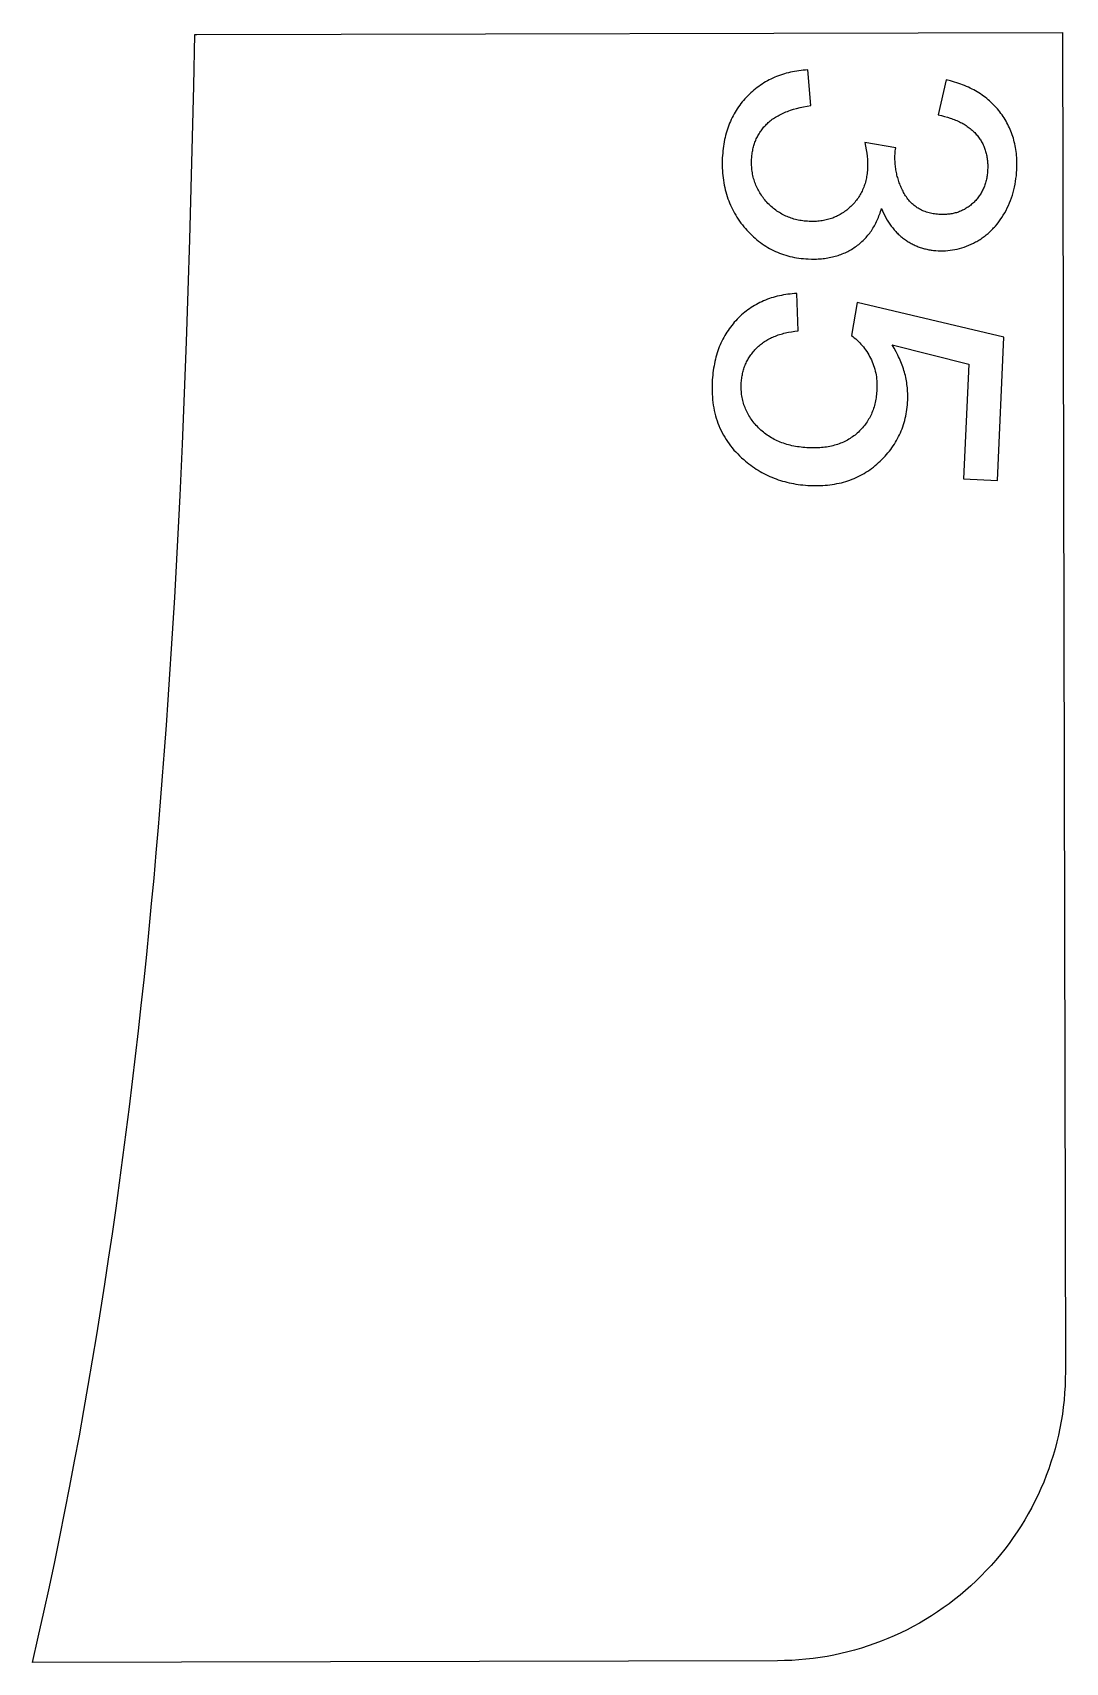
# Model space of a CAD drawing. Extents: x -8894 to -3022, y 6798 to 8329.
# Drawn here: x -3751.7 to -3572.8, y 7342.8 to 7625.2 of the extents above; entities that cross this region are included whole.
import ezdxf

# ---------------------------------------------------------------- set-up
doc = ezdxf.new("R2010")
doc.units = 0
doc.layers.add('LAYER_03', color=7, linetype='CONTINUOUS')
doc.layers.add('STEVILKE', color=7, linetype='CONTINUOUS')

msp = doc.modelspace()

# ---------------------------------------------------------------- linework, layer by layer
at = {"layer": 'LAYER_03'}
msp.add_lwpolyline([(-3622.66, 7343.07), (-3751.71, 7342.78), (-3750.72, 7347.14), (-3749.75, 7351.49), (-3748.8, 7355.85), (-3747.88, 7360.21), (-3746.99, 7364.57), (-3746.11, 7368.93), (-3745.26, 7373.3), (-3744.42, 7377.67), (-3743.61, 7382.04), (-3742.83, 7386.41), (-3742.06, 7390.78), (-3741.31, 7395.16), (-3740.58, 7399.54), (-3739.88, 7403.92), (-3739.19, 7408.3), (-3738.53, 7412.68), (-3737.88, 7417.07), (-3737.25, 7421.46), (-3736.64, 7425.85), (-3736.05, 7430.24), (-3735.47, 7434.64), (-3734.92, 7439.03), (-3734.38, 7443.43), (-3733.86, 7447.83), (-3733.36, 7452.23), (-3732.87, 7456.63), (-3732.4, 7461.03), (-3731.94, 7465.44), (-3731.5, 7469.85), (-3731.08, 7474.26), (-3730.67, 7478.67), (-3730.28, 7483.08), (-3729.9, 7487.49), (-3729.54, 7491.91), (-3729.18, 7496.32), (-3728.85, 7500.74), (-3728.52, 7505.16), (-3728.21, 7509.58), (-3727.91, 7514), (-3727.63, 7518.42), (-3727.35, 7522.85), (-3727.09, 7527.27), (-3726.84, 7531.7), (-3726.6, 7536.12), (-3726.37, 7540.55), (-3726.15, 7544.98), (-3725.74, 7553.84), (-3725.37, 7562.71), (-3725.04, 7571.58), (-3724.74, 7580.45), (-3724.46, 7589.32), (-3724.22, 7598.2), (-3724, 7607.08), (-3723.8, 7615.96), (-3723.62, 7624.85), (-3723.28, 7624.85), (-3573.28, 7625.17), (-3572.77, 7393.18, -0.414214)], format="xyb", close=True, dxfattribs=at)
at = {"layer": 'STEVILKE'}
for points in [[(-3617.41, 7618.71), (-3617.8, 7618.69), (-3618.19, 7618.65), (-3618.57, 7618.62), (-3618.94, 7618.57), (-3619.32, 7618.51), (-3619.69, 7618.45), (-3620.05, 7618.38), (-3620.41, 7618.31), (-3620.76, 7618.22), (-3621.12, 7618.13), (-3621.46, 7618.03), (-3621.81, 7617.93), (-3622.15, 7617.81), (-3622.48, 7617.69), (-3622.81, 7617.56), (-3623.14, 7617.43), (-3623.46, 7617.28), (-3623.78, 7617.13), (-3624.09, 7616.97), (-3624.4, 7616.81), (-3624.71, 7616.63), (-3625.01, 7616.45), (-3625.3, 7616.26), (-3625.6, 7616.07), (-3625.89, 7615.86), (-3626.17, 7615.65), (-3626.45, 7615.43), (-3626.73, 7615.2), (-3627, 7614.97), (-3627.27, 7614.73), (-3627.53, 7614.48), (-3627.79, 7614.22), (-3628.04, 7613.96), (-3628.29, 7613.7), (-3628.53, 7613.42), (-3628.76, 7613.15), (-3628.98, 7612.87), (-3629.2, 7612.58), (-3629.41, 7612.29), (-3629.61, 7611.99), (-3629.8, 7611.69), (-3629.99, 7611.39), (-3630.17, 7611.08), (-3630.34, 7610.77), (-3630.5, 7610.45), (-3630.66, 7610.12), (-3630.81, 7609.79), (-3630.95, 7609.46), (-3631.09, 7609.12), (-3631.21, 7608.78), (-3631.33, 7608.43), (-3631.44, 7608.08), (-3631.55, 7607.73), (-3631.65, 7607.36), (-3631.73, 7607), (-3631.82, 7606.63), (-3631.89, 7606.25), (-3631.96, 7605.87), (-3632.02, 7605.49), (-3632.07, 7605.1), (-3632.12, 7604.7), (-3632.15, 7604.31), (-3632.18, 7603.9), (-3632.21, 7603.49), (-3632.22, 7603.04), (-3632.23, 7602.59), (-3632.23, 7602.15), (-3632.22, 7601.71), (-3632.2, 7601.27), (-3632.17, 7600.84), (-3632.13, 7600.42), (-3632.08, 7599.99), (-3632.03, 7599.58), (-3631.96, 7599.16), (-3631.89, 7598.76), (-3631.8, 7598.35), (-3631.71, 7597.95), (-3631.61, 7597.56), (-3631.5, 7597.17), (-3631.38, 7596.78), (-3631.25, 7596.4), (-3631.11, 7596.03), (-3630.96, 7595.66), (-3630.81, 7595.29), (-3630.64, 7594.92), (-3630.47, 7594.57), (-3630.28, 7594.21), (-3630.09, 7593.86), (-3629.89, 7593.52), (-3629.68, 7593.18), (-3629.46, 7592.84), (-3629.23, 7592.51), (-3628.99, 7592.18), (-3628.74, 7591.86), (-3628.48, 7591.54), (-3628.22, 7591.23), (-3627.95, 7590.92), (-3627.67, 7590.63), (-3627.39, 7590.34), (-3627.1, 7590.06), (-3626.81, 7589.79), (-3626.52, 7589.53), (-3626.22, 7589.28), (-3625.92, 7589.03), (-3625.61, 7588.8), (-3625.3, 7588.58), (-3624.98, 7588.36), (-3624.66, 7588.16), (-3624.34, 7587.96), (-3624.01, 7587.77), (-3623.68, 7587.59), (-3623.34, 7587.42), (-3623, 7587.26), (-3622.65, 7587.11), (-3622.3, 7586.97), (-3621.95, 7586.84), (-3621.59, 7586.71), (-3621.23, 7586.6), (-3620.86, 7586.49), (-3620.49, 7586.4), (-3620.11, 7586.31), (-3619.73, 7586.23), (-3619.34, 7586.16), (-3618.96, 7586.1), (-3618.56, 7586.05), (-3618.16, 7586.01), (-3617.76, 7585.98), (-3617.36, 7585.95), (-3616.76, 7585.93), (-3616.17, 7585.94), (-3615.88, 7585.94), (-3615.6, 7585.96), (-3615.31, 7585.98), (-3615.03, 7586), (-3614.75, 7586.03), (-3614.48, 7586.06), (-3614.21, 7586.1), (-3613.94, 7586.14), (-3613.68, 7586.19), (-3613.41, 7586.24), (-3613.15, 7586.3), (-3612.9, 7586.36), (-3612.64, 7586.43), (-3612.39, 7586.5), (-3612.14, 7586.58), (-3611.9, 7586.66), (-3611.66, 7586.75), (-3611.42, 7586.84), (-3611.18, 7586.94), (-3610.95, 7587.04), (-3610.72, 7587.15), (-3610.49, 7587.26), (-3610.27, 7587.37), (-3610.05, 7587.5), (-3609.83, 7587.62), (-3609.61, 7587.75), (-3609.4, 7587.89), (-3609.19, 7588.03), (-3608.98, 7588.18), (-3608.78, 7588.33), (-3608.58, 7588.48), (-3608.39, 7588.64), (-3608.2, 7588.8), (-3608.02, 7588.97), (-3607.83, 7589.14), (-3607.66, 7589.31), (-3607.48, 7589.49), (-3607.31, 7589.67), (-3607.15, 7589.86), (-3606.99, 7590.05), (-3606.83, 7590.25), (-3606.68, 7590.45), (-3606.53, 7590.65), (-3606.39, 7590.85), (-3606.25, 7591.07), (-3606.11, 7591.28), (-3605.98, 7591.5), (-3605.85, 7591.72), (-3605.73, 7591.95), (-3605.61, 7592.18), (-3605.49, 7592.42), (-3605.38, 7592.66), (-3605.27, 7592.9), (-3605.17, 7593.15), (-3605.07, 7593.4), (-3604.97, 7593.65), (-3604.88, 7593.91), (-3604.8, 7594.18), (-3604.71, 7594.44), (-3604.63, 7594.71), (-3604.45, 7594.29), (-3604.26, 7593.87), (-3604.06, 7593.47), (-3603.86, 7593.08), (-3603.64, 7592.7), (-3603.41, 7592.33), (-3603.18, 7591.98), (-3603.06, 7591.81), (-3602.93, 7591.64), (-3602.81, 7591.48), (-3602.68, 7591.32), (-3602.55, 7591.16), (-3602.42, 7591), (-3602.28, 7590.85), (-3602.15, 7590.7), (-3602.01, 7590.55), (-3601.86, 7590.41), (-3601.72, 7590.27), (-3601.57, 7590.13), (-3601.43, 7590), (-3601.28, 7589.87), (-3601.12, 7589.74), (-3600.97, 7589.62), (-3600.81, 7589.5), (-3600.65, 7589.38), (-3600.49, 7589.26), (-3600.32, 7589.15), (-3600.16, 7589.05), (-3600, 7588.94), (-3599.83, 7588.84), (-3599.66, 7588.74), (-3599.49, 7588.65), (-3599.32, 7588.56), (-3599.15, 7588.47), (-3598.98, 7588.38), (-3598.8, 7588.3), (-3598.63, 7588.23), (-3598.45, 7588.15), (-3598.27, 7588.08), (-3598.09, 7588.01), (-3597.91, 7587.95), (-3597.73, 7587.89), (-3597.54, 7587.83), (-3597.36, 7587.77), (-3597.17, 7587.72), (-3596.99, 7587.68), (-3596.8, 7587.63), (-3596.61, 7587.59), (-3596.42, 7587.55), (-3596.22, 7587.52), (-3596.03, 7587.49), (-3595.83, 7587.46), (-3595.64, 7587.43), (-3595.24, 7587.4), (-3594.84, 7587.37), (-3594.42, 7587.36), (-3593.99, 7587.36), (-3593.57, 7587.38), (-3593.16, 7587.41), (-3592.74, 7587.45), (-3592.33, 7587.51), (-3591.92, 7587.59), (-3591.51, 7587.67), (-3591.1, 7587.78), (-3590.7, 7587.89), (-3590.3, 7588.02), (-3589.9, 7588.17), (-3589.5, 7588.33), (-3589.1, 7588.5), (-3588.71, 7588.69), (-3588.32, 7588.9), (-3588.13, 7589), (-3587.94, 7589.11), (-3587.75, 7589.23), (-3587.56, 7589.34), (-3587.38, 7589.46), (-3587.2, 7589.59), (-3587.02, 7589.71), (-3586.84, 7589.84), (-3586.66, 7589.97), (-3586.49, 7590.11), (-3586.32, 7590.25), (-3586.15, 7590.39), (-3585.99, 7590.54), (-3585.83, 7590.69), (-3585.67, 7590.84), (-3585.51, 7591), (-3585.35, 7591.16), (-3585.2, 7591.32), (-3585.05, 7591.48), (-3584.9, 7591.65), (-3584.61, 7592), (-3584.33, 7592.36), (-3584.05, 7592.73), (-3583.79, 7593.12), (-3583.54, 7593.52), (-3583.29, 7593.94), (-3583.06, 7594.36), (-3582.84, 7594.79), (-3582.64, 7595.22), (-3582.45, 7595.66), (-3582.27, 7596.1), (-3582.1, 7596.56), (-3581.95, 7597.01), (-3581.81, 7597.47), (-3581.69, 7597.94), (-3581.58, 7598.42), (-3581.48, 7598.9), (-3581.4, 7599.38), (-3581.33, 7599.87), (-3581.27, 7600.37), (-3581.22, 7600.87), (-3581.19, 7601.38), (-3581.18, 7601.75), (-3581.17, 7602.11), (-3581.17, 7602.47), (-3581.18, 7602.83), (-3581.19, 7603.19), (-3581.21, 7603.54), (-3581.24, 7603.88), (-3581.27, 7604.23), (-3581.32, 7604.57), (-3581.36, 7604.91), (-3581.42, 7605.24), (-3581.48, 7605.57), (-3581.55, 7605.9), (-3581.62, 7606.22), (-3581.7, 7606.54), (-3581.79, 7606.86), (-3581.88, 7607.17), (-3581.99, 7607.48), (-3582.1, 7607.78), (-3582.21, 7608.09), (-3582.33, 7608.39), (-3582.46, 7608.68), (-3582.6, 7608.97), (-3582.74, 7609.26), (-3582.89, 7609.55), (-3583.05, 7609.83), (-3583.21, 7610.11), (-3583.38, 7610.38), (-3583.55, 7610.65), (-3583.74, 7610.92), (-3583.93, 7611.18), (-3584.12, 7611.44), (-3584.33, 7611.7), (-3584.54, 7611.95), (-3584.75, 7612.19), (-3584.97, 7612.43), (-3585.2, 7612.67), (-3585.43, 7612.9), (-3585.67, 7613.12), (-3585.91, 7613.34), (-3586.16, 7613.55), (-3586.41, 7613.76), (-3586.67, 7613.97), (-3586.94, 7614.16), (-3587.21, 7614.36), (-3587.48, 7614.54), (-3587.77, 7614.72), (-3588.05, 7614.9), (-3588.35, 7615.07), (-3588.65, 7615.24), (-3588.95, 7615.4), (-3589.26, 7615.55), (-3589.58, 7615.7), (-3589.9, 7615.84), (-3590.23, 7615.98), (-3590.57, 7616.12), (-3590.9, 7616.24), (-3591.25, 7616.37), (-3591.6, 7616.48), (-3591.96, 7616.6), (-3592.32, 7616.7), (-3592.69, 7616.8), (-3593.44, 7616.99), (-3594.81, 7610.91), (-3594.26, 7610.79), (-3593.73, 7610.66), (-3593.22, 7610.52), (-3592.73, 7610.37), (-3592.48, 7610.29), (-3592.25, 7610.2), (-3592.02, 7610.11), (-3591.79, 7610.02), (-3591.57, 7609.93), (-3591.35, 7609.83), (-3591.14, 7609.73), (-3590.93, 7609.62), (-3590.73, 7609.52), (-3590.53, 7609.41), (-3590.33, 7609.29), (-3590.14, 7609.18), (-3589.96, 7609.06), (-3589.77, 7608.93), (-3589.6, 7608.81), (-3589.43, 7608.68), (-3589.26, 7608.55), (-3589.09, 7608.41), (-3588.94, 7608.27), (-3588.78, 7608.13), (-3588.63, 7607.99), (-3588.49, 7607.84), (-3588.35, 7607.69), (-3588.21, 7607.54), (-3588.08, 7607.38), (-3587.95, 7607.22), (-3587.83, 7607.06), (-3587.71, 7606.9), (-3587.6, 7606.73), (-3587.49, 7606.57), (-3587.39, 7606.4), (-3587.29, 7606.23), (-3587.19, 7606.05), (-3587.1, 7605.88), (-3587.01, 7605.7), (-3586.93, 7605.52), (-3586.85, 7605.34), (-3586.78, 7605.15), (-3586.71, 7604.97), (-3586.65, 7604.78), (-3586.59, 7604.59), (-3586.54, 7604.39), (-3586.48, 7604.2), (-3586.44, 7604), (-3586.4, 7603.8), (-3586.36, 7603.6), (-3586.33, 7603.4), (-3586.3, 7603.19), (-3586.28, 7602.99), (-3586.26, 7602.78), (-3586.24, 7602.57), (-3586.23, 7602.35), (-3586.23, 7602.14), (-3586.23, 7601.92), (-3586.23, 7601.7), (-3586.24, 7601.47), (-3586.25, 7601.25), (-3586.27, 7601.03), (-3586.29, 7600.81), (-3586.31, 7600.59), (-3586.34, 7600.38), (-3586.38, 7600.17), (-3586.41, 7599.96), (-3586.46, 7599.76), (-3586.5, 7599.56), (-3586.55, 7599.36), (-3586.61, 7599.16), (-3586.67, 7598.97), (-3586.73, 7598.78), (-3586.8, 7598.59), (-3586.87, 7598.41), (-3586.94, 7598.22), (-3587.02, 7598.04), (-3587.11, 7597.87), (-3587.2, 7597.69), (-3587.29, 7597.52), (-3587.38, 7597.35), (-3587.48, 7597.19), (-3587.59, 7597.03), (-3587.7, 7596.87), (-3587.81, 7596.71), (-3587.93, 7596.55), (-3588.05, 7596.4), (-3588.18, 7596.25), (-3588.31, 7596.11), (-3588.44, 7595.96), (-3588.58, 7595.82), (-3588.72, 7595.69), (-3588.87, 7595.55), (-3589.02, 7595.42), (-3589.17, 7595.3), (-3589.32, 7595.18), (-3589.47, 7595.06), (-3589.63, 7594.95), (-3589.79, 7594.85), (-3589.95, 7594.74), (-3590.11, 7594.65), (-3590.28, 7594.55), (-3590.44, 7594.46), (-3590.61, 7594.38), (-3590.78, 7594.3), (-3590.95, 7594.23), (-3591.13, 7594.16), (-3591.31, 7594.09), (-3591.48, 7594.03), (-3591.66, 7593.97), (-3591.85, 7593.92), (-3592.03, 7593.87), (-3592.22, 7593.83), (-3592.41, 7593.79), (-3592.6, 7593.76), (-3592.79, 7593.73), (-3592.99, 7593.71), (-3593.19, 7593.69), (-3593.39, 7593.67), (-3593.59, 7593.66), (-3593.79, 7593.65), (-3594, 7593.65), (-3594.2, 7593.66), (-3594.41, 7593.66), (-3594.68, 7593.68), (-3594.94, 7593.7), (-3595.19, 7593.73), (-3595.44, 7593.76), (-3595.69, 7593.8), (-3595.93, 7593.84), (-3596.16, 7593.89), (-3596.39, 7593.95), (-3596.62, 7594.01), (-3596.84, 7594.08), (-3597.06, 7594.16), (-3597.27, 7594.24), (-3597.48, 7594.32), (-3597.69, 7594.42), (-3597.88, 7594.51), (-3598.08, 7594.62), (-3598.27, 7594.73), (-3598.45, 7594.84), (-3598.64, 7594.96), (-3598.81, 7595.09), (-3598.98, 7595.23), (-3599.15, 7595.37), (-3599.31, 7595.51), (-3599.47, 7595.66), (-3599.62, 7595.82), (-3599.77, 7595.98), (-3599.92, 7596.15), (-3600.06, 7596.33), (-3600.19, 7596.51), (-3600.32, 7596.69), (-3600.45, 7596.89), (-3600.57, 7597.09), (-3600.68, 7597.29), (-3600.8, 7597.49), (-3600.9, 7597.7), (-3601.01, 7597.9), (-3601.11, 7598.11), (-3601.21, 7598.32), (-3601.3, 7598.53), (-3601.39, 7598.74), (-3601.47, 7598.96), (-3601.55, 7599.17), (-3601.63, 7599.39), (-3601.7, 7599.6), (-3601.77, 7599.82), (-3601.83, 7600.04), (-3601.89, 7600.26), (-3601.95, 7600.48), (-3602, 7600.71), (-3602.04, 7600.93), (-3602.09, 7601.16), (-3602.13, 7601.39), (-3602.16, 7601.62), (-3602.19, 7601.85), (-3602.22, 7602.08), (-3602.24, 7602.31), (-3602.26, 7602.55), (-3602.28, 7602.78), (-3602.3, 7603.26), (-3602.3, 7603.74), (-3602.28, 7604.23), (-3602.28, 7604.33), (-3602.27, 7604.43), (-3602.25, 7604.66), (-3602.21, 7604.92), (-3602.17, 7605.21), (-3607.52, 7606.14), (-3607.39, 7605.5), (-3607.28, 7604.89), (-3607.19, 7604.3), (-3607.12, 7603.74), (-3607.07, 7603.21), (-3607.05, 7602.96), (-3607.04, 7602.71), (-3607.03, 7602.47), (-3607.03, 7602.23), (-3607.03, 7602.01), (-3607.04, 7601.79), (-3607.05, 7601.52), (-3607.07, 7601.26), (-3607.1, 7601), (-3607.13, 7600.75), (-3607.16, 7600.5), (-3607.21, 7600.25), (-3607.25, 7600), (-3607.3, 7599.76), (-3607.36, 7599.52), (-3607.42, 7599.28), (-3607.49, 7599.05), (-3607.56, 7598.82), (-3607.64, 7598.6), (-3607.72, 7598.37), (-3607.81, 7598.15), (-3607.9, 7597.94), (-3608, 7597.72), (-3608.1, 7597.51), (-3608.21, 7597.3), (-3608.33, 7597.1), (-3608.45, 7596.9), (-3608.57, 7596.7), (-3608.7, 7596.51), (-3608.83, 7596.32), (-3608.97, 7596.13), (-3609.12, 7595.94), (-3609.27, 7595.76), (-3609.43, 7595.58), (-3609.59, 7595.41), (-3609.75, 7595.23), (-3609.93, 7595.06), (-3610.1, 7594.9), (-3610.28, 7594.74), (-3610.47, 7594.58), (-3610.65, 7594.43), (-3610.84, 7594.29), (-3611.03, 7594.15), (-3611.22, 7594.01), (-3611.42, 7593.88), (-3611.62, 7593.76), (-3611.82, 7593.64), (-3612.03, 7593.53), (-3612.23, 7593.42), (-3612.44, 7593.32), (-3612.66, 7593.23), (-3612.87, 7593.14), (-3613.09, 7593.05), (-3613.31, 7592.97), (-3613.53, 7592.9), (-3613.76, 7592.83), (-3613.98, 7592.77), (-3614.22, 7592.71), (-3614.45, 7592.66), (-3614.69, 7592.62), (-3614.92, 7592.58), (-3615.17, 7592.54), (-3615.41, 7592.51), (-3615.66, 7592.49), (-3615.91, 7592.47), (-3616.16, 7592.46), (-3616.41, 7592.45), (-3616.67, 7592.45), (-3616.93, 7592.45), (-3617.19, 7592.46), (-3617.47, 7592.48), (-3617.74, 7592.5), (-3618.01, 7592.53), (-3618.27, 7592.56), (-3618.54, 7592.6), (-3618.8, 7592.64), (-3619.05, 7592.69), (-3619.31, 7592.75), (-3619.56, 7592.81), (-3619.8, 7592.87), (-3620.05, 7592.95), (-3620.29, 7593.03), (-3620.53, 7593.11), (-3620.76, 7593.2), (-3621, 7593.29), (-3621.23, 7593.39), (-3621.45, 7593.5), (-3621.68, 7593.61), (-3621.9, 7593.73), (-3622.11, 7593.86), (-3622.33, 7593.98), (-3622.54, 7594.12), (-3622.74, 7594.26), (-3622.95, 7594.41), (-3623.15, 7594.56), (-3623.35, 7594.72), (-3623.54, 7594.88), (-3623.74, 7595.05), (-3623.93, 7595.22), (-3624.11, 7595.41), (-3624.3, 7595.59), (-3624.48, 7595.78), (-3624.65, 7595.98), (-3624.82, 7596.18), (-3624.99, 7596.38), (-3625.14, 7596.58), (-3625.3, 7596.79), (-3625.44, 7597), (-3625.58, 7597.21), (-3625.71, 7597.42), (-3625.84, 7597.63), (-3625.96, 7597.85), (-3626.08, 7598.07), (-3626.19, 7598.29), (-3626.29, 7598.52), (-3626.39, 7598.74), (-3626.48, 7598.97), (-3626.57, 7599.2), (-3626.65, 7599.44), (-3626.72, 7599.67), (-3626.79, 7599.91), (-3626.86, 7600.15), (-3626.91, 7600.39), (-3626.96, 7600.64), (-3627.01, 7600.89), (-3627.04, 7601.14), (-3627.08, 7601.39), (-3627.1, 7601.65), (-3627.12, 7601.9), (-3627.14, 7602.16), (-3627.15, 7602.42), (-3627.15, 7602.69), (-3627.15, 7602.96), (-3627.14, 7603.23), (-3627.12, 7603.45), (-3627.11, 7603.68), (-3627.08, 7603.9), (-3627.06, 7604.12), (-3627.03, 7604.33), (-3626.99, 7604.55), (-3626.95, 7604.76), (-3626.91, 7604.97), (-3626.86, 7605.18), (-3626.81, 7605.38), (-3626.75, 7605.59), (-3626.69, 7605.79), (-3626.63, 7605.98), (-3626.56, 7606.18), (-3626.48, 7606.37), (-3626.41, 7606.56), (-3626.32, 7606.75), (-3626.24, 7606.94), (-3626.14, 7607.12), (-3626.05, 7607.31), (-3625.95, 7607.48), (-3625.84, 7607.66), (-3625.73, 7607.84), (-3625.62, 7608.01), (-3625.5, 7608.18), (-3625.38, 7608.34), (-3625.25, 7608.51), (-3625.12, 7608.67), (-3624.99, 7608.83), (-3624.85, 7608.99), (-3624.7, 7609.15), (-3624.55, 7609.3), (-3624.4, 7609.45), (-3624.24, 7609.6), (-3624.07, 7609.74), (-3623.9, 7609.88), (-3623.73, 7610.02), (-3623.55, 7610.15), (-3623.36, 7610.28), (-3623.17, 7610.41), (-3622.97, 7610.54), (-3622.77, 7610.66), (-3622.56, 7610.78), (-3622.34, 7610.89), (-3622.12, 7611.01), (-3621.9, 7611.12), (-3621.66, 7611.22), (-3621.43, 7611.33), (-3621.18, 7611.43), (-3620.94, 7611.52), (-3620.68, 7611.62), (-3620.42, 7611.71), (-3619.89, 7611.88), (-3619.33, 7612.04), (-3618.75, 7612.18), (-3618.15, 7612.32), (-3617.53, 7612.44), (-3616.88, 7612.54)], [(-3619.3, 7579.97), (-3619.7, 7579.95), (-3620.09, 7579.91), (-3620.47, 7579.88), (-3620.85, 7579.83), (-3621.22, 7579.78), (-3621.59, 7579.71), (-3621.96, 7579.65), (-3622.32, 7579.57), (-3622.68, 7579.49), (-3623.03, 7579.4), (-3623.38, 7579.3), (-3623.72, 7579.19), (-3624.06, 7579.08), (-3624.4, 7578.96), (-3624.73, 7578.83), (-3625.05, 7578.7), (-3625.37, 7578.55), (-3625.69, 7578.4), (-3626, 7578.24), (-3626.31, 7578.08), (-3626.61, 7577.91), (-3626.91, 7577.73), (-3627.2, 7577.54), (-3627.49, 7577.34), (-3627.78, 7577.14), (-3628.06, 7576.93), (-3628.33, 7576.71), (-3628.6, 7576.49), (-3628.87, 7576.26), (-3629.13, 7576.02), (-3629.39, 7575.77), (-3629.64, 7575.52), (-3629.89, 7575.26), (-3630.13, 7574.99), (-3630.36, 7574.72), (-3630.59, 7574.44), (-3630.81, 7574.16), (-3631.02, 7573.87), (-3631.22, 7573.58), (-3631.42, 7573.28), (-3631.61, 7572.98), (-3631.79, 7572.67), (-3631.96, 7572.36), (-3632.13, 7572.04), (-3632.29, 7571.72), (-3632.44, 7571.39), (-3632.59, 7571.05), (-3632.73, 7570.72), (-3632.86, 7570.37), (-3632.99, 7570.02), (-3633.1, 7569.67), (-3633.21, 7569.31), (-3633.32, 7568.94), (-3633.41, 7568.57), (-3633.5, 7568.19), (-3633.58, 7567.81), (-3633.65, 7567.43), (-3633.72, 7567.04), (-3633.78, 7566.64), (-3633.83, 7566.24), (-3633.88, 7565.83), (-3633.91, 7565.42), (-3633.95, 7565), (-3633.97, 7564.58), (-3633.99, 7564.06), (-3633.99, 7563.55), (-3633.99, 7563.05), (-3633.97, 7562.55), (-3633.94, 7562.06), (-3633.89, 7561.57), (-3633.84, 7561.1), (-3633.77, 7560.62), (-3633.69, 7560.16), (-3633.6, 7559.7), (-3633.5, 7559.25), (-3633.38, 7558.8), (-3633.25, 7558.36), (-3633.11, 7557.92), (-3632.96, 7557.5), (-3632.8, 7557.08), (-3632.62, 7556.66), (-3632.43, 7556.25), (-3632.23, 7555.85), (-3632.02, 7555.45), (-3631.79, 7555.06), (-3631.55, 7554.68), (-3631.3, 7554.3), (-3631.04, 7553.93), (-3630.77, 7553.57), (-3630.48, 7553.21), (-3630.19, 7552.85), (-3629.88, 7552.51), (-3629.55, 7552.17), (-3629.22, 7551.84), (-3628.87, 7551.51), (-3628.51, 7551.19), (-3628.21, 7550.93), (-3627.91, 7550.68), (-3627.6, 7550.44), (-3627.29, 7550.2), (-3626.98, 7549.98), (-3626.66, 7549.76), (-3626.34, 7549.55), (-3626.01, 7549.34), (-3625.68, 7549.14), (-3625.34, 7548.95), (-3625.01, 7548.77), (-3624.66, 7548.6), (-3624.32, 7548.43), (-3623.97, 7548.27), (-3623.61, 7548.12), (-3623.25, 7547.98), (-3622.89, 7547.84), (-3622.52, 7547.71), (-3622.15, 7547.59), (-3621.78, 7547.48), (-3621.4, 7547.37), (-3621.02, 7547.27), (-3620.63, 7547.18), (-3620.24, 7547.1), (-3619.85, 7547.02), (-3619.45, 7546.95), (-3619.05, 7546.89), (-3618.65, 7546.84), (-3618.24, 7546.79), (-3617.82, 7546.75), (-3617.4, 7546.72), (-3616.98, 7546.7), (-3616.54, 7546.68), (-3616.1, 7546.68), (-3615.67, 7546.68), (-3615.24, 7546.69), (-3614.82, 7546.71), (-3614.4, 7546.74), (-3613.98, 7546.78), (-3613.57, 7546.82), (-3613.17, 7546.88), (-3612.77, 7546.94), (-3612.37, 7547.02), (-3611.98, 7547.1), (-3611.59, 7547.19), (-3611.21, 7547.29), (-3610.83, 7547.4), (-3610.46, 7547.52), (-3610.09, 7547.65), (-3609.73, 7547.79), (-3609.37, 7547.94), (-3609.02, 7548.09), (-3608.67, 7548.25), (-3608.32, 7548.43), (-3607.98, 7548.61), (-3607.65, 7548.8), (-3607.32, 7549), (-3606.99, 7549.21), (-3606.67, 7549.43), (-3606.35, 7549.66), (-3606.04, 7549.89), (-3605.73, 7550.14), (-3605.43, 7550.39), (-3605.13, 7550.66), (-3604.84, 7550.93), (-3604.56, 7551.2), (-3604.28, 7551.48), (-3604.02, 7551.76), (-3603.76, 7552.05), (-3603.51, 7552.34), (-3603.27, 7552.64), (-3603.04, 7552.94), (-3602.82, 7553.24), (-3602.6, 7553.55), (-3602.4, 7553.87), (-3602.2, 7554.19), (-3602.02, 7554.51), (-3601.84, 7554.84), (-3601.67, 7555.17), (-3601.5, 7555.5), (-3601.35, 7555.84), (-3601.21, 7556.19), (-3601.07, 7556.54), (-3600.94, 7556.89), (-3600.83, 7557.25), (-3600.72, 7557.61), (-3600.61, 7557.98), (-3600.52, 7558.35), (-3600.44, 7558.73), (-3600.36, 7559.11), (-3600.3, 7559.49), (-3600.24, 7559.88), (-3600.19, 7560.27), (-3600.15, 7560.67), (-3600.12, 7561.07), (-3600.09, 7561.48), (-3600.08, 7561.79), (-3600.08, 7562.09), (-3600.08, 7562.4), (-3600.09, 7562.71), (-3600.1, 7563.01), (-3600.12, 7563.32), (-3600.15, 7563.62), (-3600.18, 7563.93), (-3600.22, 7564.23), (-3600.26, 7564.53), (-3600.31, 7564.84), (-3600.37, 7565.14), (-3600.43, 7565.44), (-3600.5, 7565.74), (-3600.57, 7566.04), (-3600.65, 7566.34), (-3600.74, 7566.64), (-3600.84, 7566.94), (-3600.94, 7567.24), (-3601.04, 7567.53), (-3601.15, 7567.83), (-3601.27, 7568.12), (-3601.4, 7568.42), (-3601.53, 7568.72), (-3601.66, 7569.01), (-3601.81, 7569.3), (-3602.11, 7569.89), (-3602.44, 7570.47), (-3602.79, 7571.05), (-3589.5, 7567.74), (-3590.42, 7547.83), (-3584.56, 7547.56), (-3583.42, 7572.38), (-3608.83, 7578.39), (-3609.85, 7572.68), (-3609.59, 7572.49), (-3609.34, 7572.29), (-3609.1, 7572.09), (-3608.86, 7571.88), (-3608.63, 7571.67), (-3608.41, 7571.44), (-3608.19, 7571.21), (-3607.98, 7570.97), (-3607.77, 7570.72), (-3607.58, 7570.46), (-3607.39, 7570.2), (-3607.2, 7569.93), (-3607.02, 7569.65), (-3606.85, 7569.37), (-3606.69, 7569.07), (-3606.53, 7568.77), (-3606.38, 7568.46), (-3606.24, 7568.15), (-3606.12, 7567.83), (-3606, 7567.51), (-3605.89, 7567.19), (-3605.8, 7566.86), (-3605.71, 7566.53), (-3605.64, 7566.19), (-3605.58, 7565.85), (-3605.52, 7565.51), (-3605.48, 7565.16), (-3605.45, 7564.81), (-3605.43, 7564.45), (-3605.42, 7564.09), (-3605.42, 7563.73), (-3605.43, 7563.36), (-3605.45, 7563.07), (-3605.47, 7562.77), (-3605.5, 7562.49), (-3605.53, 7562.2), (-3605.57, 7561.92), (-3605.62, 7561.64), (-3605.67, 7561.37), (-3605.73, 7561.1), (-3605.79, 7560.84), (-3605.86, 7560.57), (-3605.93, 7560.32), (-3606.01, 7560.06), (-3606.1, 7559.81), (-3606.19, 7559.57), (-3606.29, 7559.32), (-3606.39, 7559.09), (-3606.5, 7558.85), (-3606.61, 7558.62), (-3606.73, 7558.39), (-3606.86, 7558.17), (-3606.99, 7557.95), (-3607.13, 7557.73), (-3607.27, 7557.52), (-3607.42, 7557.32), (-3607.57, 7557.11), (-3607.73, 7556.91), (-3607.9, 7556.71), (-3608.07, 7556.52), (-3608.25, 7556.33), (-3608.43, 7556.15), (-3608.62, 7555.97), (-3608.82, 7555.79), (-3609.02, 7555.62), (-3609.22, 7555.45), (-3609.43, 7555.29), (-3609.64, 7555.14), (-3609.86, 7554.99), (-3610.08, 7554.85), (-3610.3, 7554.71), (-3610.53, 7554.58), (-3610.76, 7554.45), (-3611, 7554.33), (-3611.24, 7554.22), (-3611.48, 7554.11), (-3611.73, 7554.01), (-3611.99, 7553.92), (-3612.24, 7553.83), (-3612.5, 7553.75), (-3612.77, 7553.67), (-3613.04, 7553.6), (-3613.31, 7553.53), (-3613.59, 7553.47), (-3613.87, 7553.42), (-3614.15, 7553.37), (-3614.44, 7553.33), (-3614.74, 7553.3), (-3615.03, 7553.27), (-3615.33, 7553.24), (-3615.64, 7553.23), (-3615.95, 7553.21), (-3616.26, 7553.21), (-3616.58, 7553.21), (-3616.9, 7553.21), (-3617.23, 7553.23), (-3617.57, 7553.25), (-3617.91, 7553.27), (-3618.24, 7553.3), (-3618.57, 7553.34), (-3618.89, 7553.38), (-3619.21, 7553.43), (-3619.53, 7553.48), (-3619.84, 7553.54), (-3620.15, 7553.6), (-3620.45, 7553.68), (-3620.75, 7553.75), (-3621.04, 7553.83), (-3621.33, 7553.92), (-3621.61, 7554.02), (-3621.89, 7554.12), (-3622.16, 7554.22), (-3622.43, 7554.33), (-3622.7, 7554.45), (-3622.96, 7554.57), (-3623.22, 7554.7), (-3623.47, 7554.84), (-3623.71, 7554.98), (-3623.96, 7555.12), (-3624.2, 7555.28), (-3624.43, 7555.43), (-3624.66, 7555.6), (-3624.88, 7555.77), (-3625.1, 7555.94), (-3625.32, 7556.12), (-3625.53, 7556.31), (-3625.74, 7556.5), (-3625.94, 7556.7), (-3626.13, 7556.9), (-3626.32, 7557.11), (-3626.51, 7557.31), (-3626.68, 7557.52), (-3626.85, 7557.73), (-3627.02, 7557.95), (-3627.17, 7558.16), (-3627.32, 7558.38), (-3627.47, 7558.6), (-3627.6, 7558.83), (-3627.73, 7559.05), (-3627.86, 7559.28), (-3627.97, 7559.51), (-3628.08, 7559.75), (-3628.19, 7559.98), (-3628.28, 7560.22), (-3628.37, 7560.46), (-3628.46, 7560.7), (-3628.53, 7560.95), (-3628.6, 7561.19), (-3628.67, 7561.44), (-3628.73, 7561.7), (-3628.78, 7561.95), (-3628.82, 7562.21), (-3628.86, 7562.46), (-3628.89, 7562.73), (-3628.91, 7562.99), (-3628.93, 7563.26), (-3628.94, 7563.52), (-3628.94, 7563.79), (-3628.94, 7564.07), (-3628.93, 7564.34), (-3628.92, 7564.57), (-3628.9, 7564.8), (-3628.88, 7565.02), (-3628.85, 7565.24), (-3628.82, 7565.46), (-3628.78, 7565.68), (-3628.74, 7565.9), (-3628.7, 7566.11), (-3628.65, 7566.32), (-3628.6, 7566.53), (-3628.54, 7566.73), (-3628.48, 7566.94), (-3628.41, 7567.14), (-3628.34, 7567.33), (-3628.26, 7567.53), (-3628.18, 7567.73), (-3628.1, 7567.92), (-3628.01, 7568.11), (-3627.91, 7568.29), (-3627.81, 7568.48), (-3627.71, 7568.66), (-3627.6, 7568.84), (-3627.49, 7569.02), (-3627.37, 7569.19), (-3627.25, 7569.37), (-3627.12, 7569.54), (-3626.99, 7569.71), (-3626.86, 7569.87), (-3626.72, 7570.04), (-3626.58, 7570.2), (-3626.43, 7570.36), (-3626.27, 7570.52), (-3626.12, 7570.67), (-3625.95, 7570.82), (-3625.79, 7570.97), (-3625.62, 7571.11), (-3625.44, 7571.25), (-3625.26, 7571.38), (-3625.08, 7571.51), (-3624.89, 7571.64), (-3624.7, 7571.76), (-3624.5, 7571.88), (-3624.3, 7572), (-3624.09, 7572.11), (-3623.88, 7572.21), (-3623.67, 7572.32), (-3623.45, 7572.42), (-3623.23, 7572.51), (-3623, 7572.6), (-3622.77, 7572.69), (-3622.53, 7572.78), (-3622.29, 7572.86), (-3622.04, 7572.93), (-3621.79, 7573), (-3621.54, 7573.07), (-3621.28, 7573.14), (-3621.02, 7573.2), (-3620.75, 7573.25), (-3620.2, 7573.35), (-3619.64, 7573.44), (-3619.06, 7573.51)]]:
    msp.add_lwpolyline(points, close=True, dxfattribs=at)

doc.saveas('drawing.dxf')
